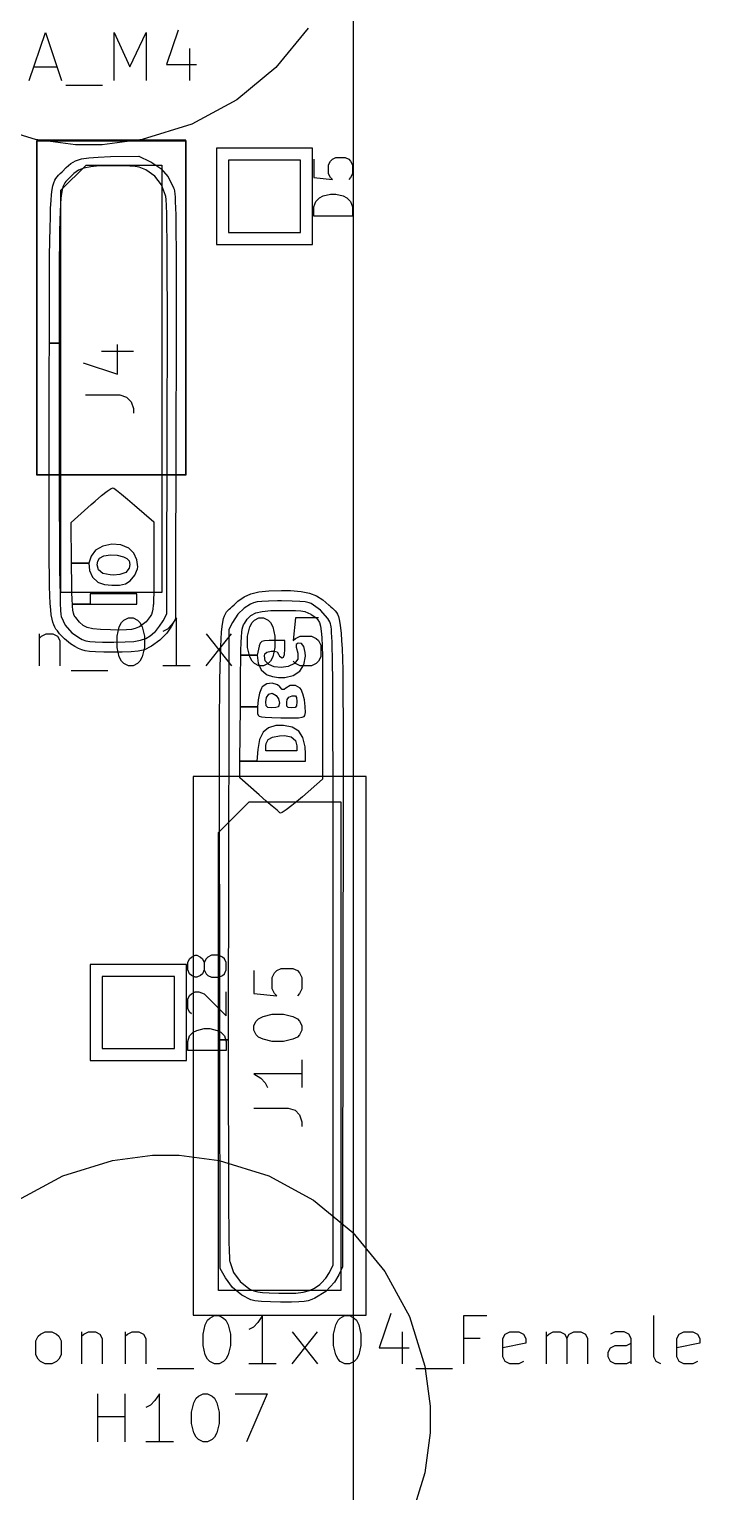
# Model space of a CAD drawing. Extents: x 0 to 141, y 0 to 216.
# Drawn here: x 127.45 to 141.4, y 162.18 to 192.58 of the extents above; entities that cross this region are included whole.
import ezdxf

# ---------------------------------------------------------------- set-up
doc = ezdxf.new("R2010")
doc.units = 0
doc.layers.get('0').update_dxf_attribs({"linetype": 'CONTINUOUS'})

msp = doc.modelspace()

# ---------------------------------------------------------------- linework, layer by layer
at = {"color": 0}
for p, q in [((134.191, 149.862), (134.192, 195.362)), ((127.451, 191.517), (127.784, 192.516)), ((127.784, 192.516), (128.118, 191.517)), ((129.213, 191.517), (129.213, 192.516)), ((129.213, 192.516), (129.545, 191.802)), ((129.545, 191.802), (129.879, 192.516)), ((129.879, 192.516), (129.879, 191.517)), ((130.546, 192.564), (130.307, 191.85)), ((133.249, 192.604), (132.577, 191.79)), ((130.784, 192.183), (130.784, 191.517)), ((127.546, 191.802), (128.022, 191.802)), ((130.307, 191.85), (130.927, 191.85)), ((132.577, 191.79), (131.764, 191.119)), ((128.213, 191.422), (128.975, 191.422)), ((131.764, 191.119), (130.828, 190.611)), ((127.579, 190.292), (126.547, 190.611)), ((130.828, 190.611), (129.796, 190.292)), ((128.41, 190.179), (127.579, 190.292)), ((127.606, 190.275), (127.606, 183.326)), ((130.706, 190.275), (127.606, 190.275)), ((127.609, 183.311), (127.609, 190.262)), ((127.609, 190.262), (130.708, 190.262)), ((128.688, 190.179), (128.41, 190.179)), ((128.965, 190.179), (128.688, 190.179)), ((129.796, 190.292), (128.965, 190.179)), ((130.706, 183.326), (130.706, 190.275)), ((130.708, 190.262), (130.708, 183.311)), ((131.344, 190.111), (131.344, 188.111)), ((133.344, 190.111), (131.344, 190.111)), ((133.344, 188.111), (133.344, 190.111)), ((128.105, 189.236), (128.63, 189.761)), ((128.22, 189.713), (128.313, 189.793)), ((128.313, 189.793), (128.414, 189.849)), ((128.414, 189.849), (128.534, 189.888)), ((128.534, 189.888), (128.687, 189.913)), ((128.63, 189.761), (130.205, 189.761)), ((128.687, 189.913), (128.885, 189.928)), ((128.907, 189.741), (128.727, 189.726)), ((128.885, 189.928), (129.141, 189.935)), ((129.143, 189.745), (128.907, 189.741)), ((129.141, 189.935), (129.727, 189.948)), ((129.183, 189.745), (129.143, 189.745)), ((129.391, 189.743), (129.183, 189.745)), ((129.542, 189.739), (129.391, 189.743)), ((129.653, 189.731), (129.542, 189.739)), ((129.727, 189.948), (129.959, 189.834)), ((129.959, 189.834), (129.978, 189.825)), ((129.978, 189.825), (130.185, 189.688)), ((130.205, 189.761), (130.205, 180.872)), ((131.594, 189.861), (131.594, 188.361)), ((133.094, 189.861), (131.594, 189.861)), ((133.094, 188.361), (133.094, 189.861)), ((133.372, 189.881), (133.372, 189.501)), ((133.677, 189.767), (133.715, 189.844)), ((133.677, 189.577), (133.677, 189.767)), ((133.715, 189.844), (133.754, 189.881)), ((133.754, 189.881), (133.829, 189.92)), ((133.829, 189.92), (134.02, 189.92)), ((134.02, 189.92), (134.095, 189.881)), ((134.095, 189.881), (134.134, 189.844)), ((134.134, 189.844), (134.173, 189.767)), ((134.173, 189.767), (134.173, 189.577)), ((127.959, 189.393), (127.98, 189.443)), ((127.98, 189.443), (128.003, 189.483)), ((128.003, 189.483), (128.031, 189.516)), ((128.031, 189.516), (128.061, 189.549)), ((128.061, 189.549), (128.095, 189.582)), ((128.095, 189.582), (128.133, 189.622)), ((128.133, 189.622), (128.22, 189.713)), ((128.238, 189.444), (128.211, 189.418)), ((128.266, 189.475), (128.238, 189.444)), ((128.28, 189.489), (128.266, 189.475)), ((128.378, 189.582), (128.28, 189.489)), ((128.476, 189.651), (128.378, 189.582)), ((128.588, 189.697), (128.476, 189.651)), ((128.727, 189.726), (128.588, 189.697)), ((129.737, 189.714), (129.653, 189.731)), ((129.808, 189.69), (129.737, 189.714)), ((129.876, 189.659), (129.808, 189.69)), ((130.062, 189.528), (129.876, 189.659)), ((130.201, 189.349), (130.062, 189.528)), ((130.185, 189.688), (130.339, 189.513)), ((130.339, 189.513), (130.453, 189.285)), ((133.372, 189.501), (133.754, 189.462)), ((133.715, 189.501), (133.677, 189.577)), ((133.754, 189.462), (133.715, 189.501)), ((134.134, 189.501), (134.095, 189.462)), ((134.173, 189.577), (134.134, 189.501)), ((127.903, 189.022), (127.914, 189.148)), ((127.914, 189.148), (127.926, 189.25)), ((127.926, 189.25), (127.941, 189.33)), ((127.941, 189.33), (127.959, 189.393)), ((128.105, 180.872), (128.105, 189.236)), ((128.12, 189.171), (128.109, 189.072)), ((128.134, 189.247), (128.12, 189.171)), ((128.149, 189.307), (128.134, 189.247)), ((128.167, 189.352), (128.149, 189.307)), ((128.188, 189.388), (128.167, 189.352)), ((128.211, 189.418), (128.188, 189.388)), ((130.286, 189.129), (130.201, 189.349)), ((130.292, 189.105), (130.286, 189.129)), ((130.453, 189.285), (130.463, 189.256)), ((130.463, 189.256), (130.47, 189.217)), ((130.47, 189.217), (130.477, 189.163)), ((130.477, 189.163), (130.482, 189.09)), ((133.562, 189.119), (133.715, 189.158)), ((133.715, 189.158), (133.829, 189.158)), ((133.829, 189.158), (133.981, 189.119)), ((127.888, 188.678), (127.894, 188.866)), ((127.894, 188.866), (127.903, 189.022)), ((128.1, 188.95), (128.091, 188.797)), ((128.109, 189.072), (128.1, 188.95)), ((130.299, 189.043), (130.292, 189.105)), ((130.304, 188.922), (130.299, 189.043)), ((130.31, 188.74), (130.304, 188.922)), ((130.482, 189.09), (130.488, 188.995)), ((130.488, 188.995), (130.492, 188.874)), ((130.492, 188.874), (130.495, 188.722)), ((133.372, 188.892), (133.411, 189.006)), ((133.372, 188.7), (133.372, 188.892)), ((133.411, 189.006), (133.487, 189.082)), ((133.487, 189.082), (133.562, 189.119)), ((133.981, 189.119), (134.058, 189.082)), ((134.058, 189.082), (134.134, 189.006)), ((134.134, 189.006), (134.173, 188.892)), ((134.173, 188.892), (134.173, 188.7)), ((127.882, 188.452), (127.888, 188.678)), ((128.086, 188.611), (128.082, 188.389)), ((128.091, 188.797), (128.086, 188.611)), ((130.314, 188.496), (130.31, 188.74)), ((130.495, 188.722), (130.497, 188.538)), ((130.497, 188.538), (130.5, 188.316)), ((134.173, 188.7), (133.372, 188.7)), ((127.878, 188.186), (127.882, 188.452)), ((128.082, 188.389), (128.078, 188.124)), ((130.317, 188.19), (130.314, 188.496)), ((130.5, 188.316), (130.502, 188.051)), ((131.594, 188.361), (133.094, 188.361)), ((127.874, 187.876), (127.878, 188.186)), ((128.078, 188.124), (128.075, 187.817)), ((130.32, 187.821), (130.317, 188.19)), ((130.502, 188.051), (130.503, 187.743)), ((131.344, 188.111), (133.344, 188.111)), ((127.872, 187.517), (127.874, 187.876)), ((128.075, 187.817), (128.074, 187.46)), ((130.321, 187.387), (130.32, 187.821)), ((130.503, 187.743), (130.504, 187.384)), ((127.87, 187.105), (127.872, 187.517)), ((128.074, 187.46), (128.072, 187.051)), ((130.322, 186.885), (130.321, 187.387)), ((130.504, 187.384), (130.504, 186.974)), ((127.87, 186.637), (127.87, 187.105)), ((128.072, 187.051), (128.072, 186.061)), ((130.322, 185.68), (130.322, 186.885)), ((130.504, 186.974), (130.503, 186.508)), ((127.868, 186.11), (127.87, 186.637)), ((130.503, 186.508), (130.503, 186.318)), ((127.868, 186.061), (127.868, 186.11)), ((130.503, 186.318), (130.503, 185.98)), ((127.867, 185.518), (127.868, 186.061)), ((127.868, 186.061), (128.072, 186.061)), ((128.072, 186.061), (127.868, 186.061)), ((128.072, 186.061), (128.072, 183.706)), ((128.951, 185.888), (129.618, 185.888)), ((129.285, 185.411), (129.285, 186.03)), ((130.503, 185.98), (130.502, 185.389)), ((127.865, 184.875), (127.867, 185.518)), ((128.571, 185.649), (129.285, 185.411)), ((130.321, 184.973), (130.322, 185.68)), ((130.502, 185.389), (130.5, 184.729)), ((127.864, 184.211), (127.865, 184.875)), ((128.618, 184.982), (129.333, 184.982)), ((129.333, 184.982), (129.475, 184.936)), ((129.475, 184.936), (129.571, 184.84)), ((130.321, 184.675), (130.321, 184.973)), ((129.571, 184.84), (129.618, 184.697)), ((129.618, 184.697), (129.618, 184.602)), ((130.312, 180.431), (130.321, 184.675)), ((130.5, 184.729), (130.491, 180.323)), ((127.863, 183.613), (127.864, 184.211)), ((128.072, 183.706), (128.074, 183.11)), ((127.861, 183.079), (127.863, 183.613)), ((127.606, 183.326), (130.706, 183.326)), ((130.708, 183.311), (127.609, 183.311)), ((127.861, 182.189), (127.861, 183.079)), ((128.074, 183.11), (128.075, 182.581)), ((129.154, 183.035), (129.194, 183.052)), ((129.194, 183.052), (129.206, 183.045)), ((129.206, 183.045), (129.267, 182.999)), ((128.735, 182.7), (128.818, 182.773)), ((128.818, 182.773), (128.955, 182.888)), ((128.955, 182.888), (129.071, 182.979)), ((129.071, 182.979), (129.154, 183.035)), ((129.267, 182.999), (129.367, 182.918)), ((129.367, 182.918), (129.494, 182.812)), ((129.494, 182.812), (129.639, 182.688)), ((128.075, 182.581), (128.078, 182.113)), ((128.32, 182.332), (128.735, 182.7)), ((129.639, 182.688), (130.043, 182.342)), ((127.863, 181.824), (127.861, 182.189)), ((128.33, 181.486), (128.32, 182.332)), ((130.043, 182.342), (130.043, 181.408)), ((128.078, 182.113), (128.079, 181.707)), ((128.982, 181.839), (128.827, 181.752)), ((129.165, 181.876), (128.982, 181.839)), ((129.354, 181.863), (129.165, 181.876)), ((129.522, 181.796), (129.354, 181.863)), ((127.864, 181.507), (127.863, 181.824)), ((128.079, 181.707), (128.082, 181.36)), ((128.734, 181.632), (128.692, 181.486)), ((128.827, 181.752), (128.734, 181.632)), ((128.86, 181.449), (128.873, 181.526)), ((128.873, 181.526), (128.909, 181.59)), ((128.909, 181.59), (129.001, 181.634)), ((129.001, 181.634), (129.136, 181.654)), ((129.136, 181.654), (129.281, 181.649)), ((129.281, 181.649), (129.407, 181.618)), ((129.407, 181.618), (129.482, 181.581)), ((129.482, 181.581), (129.53, 181.532)), ((129.53, 181.791), (129.522, 181.796)), ((129.625, 181.69), (129.53, 181.791)), ((129.53, 181.532), (129.541, 181.454)), ((129.689, 181.553), (129.625, 181.69)), ((129.707, 181.408), (129.689, 181.553)), ((127.868, 181.235), (127.864, 181.507)), ((127.872, 181.004), (127.868, 181.235)), ((128.082, 181.36), (128.086, 181.069)), ((128.33, 181.393), (128.33, 181.486)), ((128.33, 181.486), (128.692, 181.486)), ((128.692, 181.486), (128.33, 181.486)), ((128.334, 181.107), (128.33, 181.393)), ((128.692, 181.486), (128.703, 181.333)), ((128.703, 181.333), (128.764, 181.195)), ((128.891, 181.342), (128.86, 181.449)), ((128.983, 181.271), (128.891, 181.342)), ((129.133, 181.238), (128.983, 181.271)), ((129.201, 181.237), (129.133, 181.238)), ((129.336, 181.248), (129.201, 181.237)), ((129.441, 181.281), (129.336, 181.248)), ((129.461, 181.292), (129.441, 181.281)), ((129.529, 181.38), (129.461, 181.292)), ((129.541, 181.454), (129.529, 181.38)), ((129.547, 181.117), (129.644, 181.233)), ((129.644, 181.233), (129.701, 181.366)), ((129.701, 181.366), (129.707, 181.408)), ((130.043, 181.332), (130.041, 181.071)), ((130.043, 181.408), (130.043, 181.332)), ((127.879, 180.81), (127.872, 181.004)), ((128.086, 181.069), (128.09, 180.83)), ((128.338, 180.885), (128.334, 181.107)), ((128.764, 181.195), (128.873, 181.091)), ((128.873, 181.091), (128.891, 181.081)), ((128.891, 181.081), (129.015, 181.042)), ((129.015, 181.042), (129.17, 181.023)), ((129.17, 181.023), (129.326, 181.027)), ((129.326, 181.027), (129.451, 181.055)), ((129.451, 181.055), (129.547, 181.117)), ((130.041, 181.071), (130.04, 180.87)), ((127.886, 180.648), (127.879, 180.81)), ((127.897, 180.516), (127.886, 180.648)), ((128.09, 180.83), (128.095, 180.644)), ((128.095, 180.644), (128.1, 180.508)), ((130.205, 180.872), (128.105, 180.872)), ((128.342, 180.716), (128.338, 180.885)), ((128.348, 180.628), (128.342, 180.716)), ((128.349, 180.592), (128.348, 180.628)), ((128.348, 180.628), (129.684, 180.628)), ((128.717, 180.628), (128.348, 180.628)), ((129.684, 180.843), (128.717, 180.843)), ((128.717, 180.843), (128.717, 180.628)), ((129.684, 180.628), (129.684, 180.843)), ((130.032, 180.628), (130.03, 180.607)), ((130.037, 180.719), (130.032, 180.628)), ((130.04, 180.87), (130.037, 180.719)), ((131.671, 180.58), (131.709, 180.614)), ((131.709, 180.614), (131.791, 180.691)), ((131.791, 180.691), (131.918, 180.783)), ((131.918, 180.783), (132.057, 180.847)), ((132.049, 180.628), (131.922, 180.551)), ((132.115, 180.657), (132.049, 180.628)), ((132.057, 180.847), (132.223, 180.887)), ((132.191, 180.677), (132.115, 180.657)), ((132.287, 180.69), (132.191, 180.677)), ((132.223, 180.887), (132.43, 180.908)), ((132.423, 180.697), (132.287, 180.69)), ((132.61, 180.698), (132.423, 180.697)), ((132.43, 180.908), (132.694, 180.914)), ((132.694, 180.699), (132.61, 180.698)), ((132.694, 180.914), (132.882, 180.912)), ((132.915, 180.697), (132.694, 180.699)), ((132.882, 180.912), (133.103, 180.895)), ((133.076, 180.69), (132.915, 180.697)), ((133.192, 180.677), (133.076, 180.69)), ((133.103, 180.895), (133.281, 180.862)), ((133.273, 180.658), (133.192, 180.677)), ((133.313, 180.642), (133.273, 180.658)), ((133.281, 180.862), (133.426, 180.807)), ((133.506, 180.508), (133.313, 180.642)), ((133.426, 180.807), (133.555, 180.724)), ((133.555, 180.724), (133.682, 180.611)), ((127.908, 180.409), (127.897, 180.516)), ((127.923, 180.322), (127.908, 180.409)), ((127.94, 180.254), (127.923, 180.322)), ((128.1, 180.508), (128.107, 180.418)), ((128.107, 180.418), (128.113, 180.374)), ((128.113, 180.374), (128.196, 180.198)), ((128.357, 180.504), (128.349, 180.592)), ((128.37, 180.443), (128.357, 180.504)), ((128.386, 180.399), (128.37, 180.443)), ((128.407, 180.365), (128.386, 180.399)), ((128.415, 180.355), (128.407, 180.365)), ((128.492, 180.259), (128.415, 180.355)), ((129.417, 180.301), (129.514, 180.348)), ((129.514, 180.348), (129.609, 180.348)), ((129.609, 180.348), (129.704, 180.301)), ((129.964, 180.373), (129.88, 180.264)), ((129.989, 180.418), (129.964, 180.373)), ((130.007, 180.467), (129.989, 180.418)), ((130.021, 180.526), (130.007, 180.467)), ((130.03, 180.607), (130.021, 180.526)), ((130.234, 180.287), (130.312, 180.431)), ((130.491, 180.323), (130.411, 180.174)), ((130.513, 180.348), (130.418, 180.206)), ((130.513, 179.349), (130.513, 180.348)), ((131.477, 180.257), (131.492, 180.33)), ((131.492, 180.33), (131.51, 180.388)), ((131.51, 180.388), (131.531, 180.433)), ((131.531, 180.433), (131.554, 180.469)), ((131.554, 180.469), (131.579, 180.499)), ((131.579, 180.499), (131.607, 180.526)), ((131.607, 180.526), (131.638, 180.551)), ((131.638, 180.551), (131.671, 180.58)), ((131.791, 180.425), (131.679, 180.251)), ((131.922, 180.551), (131.791, 180.425)), ((131.925, 180.232), (131.983, 180.319)), ((131.983, 180.319), (132.06, 180.396)), ((132.06, 180.396), (132.161, 180.449)), ((132.132, 180.301), (132.227, 180.348)), ((132.161, 180.449), (132.293, 180.482)), ((132.227, 180.348), (132.322, 180.348)), ((132.293, 180.482), (132.474, 180.497)), ((132.322, 180.348), (132.417, 180.301)), ((132.474, 180.497), (132.712, 180.502)), ((132.712, 180.502), (132.824, 180.501)), ((132.824, 180.501), (132.986, 180.498)), ((132.989, 180.348), (132.942, 179.873)), ((132.986, 180.498), (133.102, 180.491)), ((133.466, 180.348), (132.989, 180.348)), ((133.102, 180.491), (133.183, 180.478)), ((133.183, 180.478), (133.247, 180.454)), ((133.247, 180.454), (133.307, 180.421)), ((133.307, 180.421), (133.314, 180.417)), ((133.314, 180.417), (133.369, 180.381)), ((133.369, 180.381), (133.415, 180.345)), ((133.415, 180.345), (133.453, 180.303)), ((133.659, 180.332), (133.506, 180.508)), ((133.7, 180.261), (133.659, 180.332)), ((133.682, 180.611), (133.686, 180.607)), ((133.686, 180.607), (133.722, 180.574)), ((133.722, 180.574), (133.755, 180.545)), ((133.755, 180.545), (133.785, 180.519)), ((133.785, 180.519), (133.813, 180.493)), ((133.813, 180.493), (133.838, 180.461)), ((133.838, 180.461), (133.86, 180.424)), ((133.86, 180.424), (133.879, 180.376)), ((133.879, 180.376), (133.897, 180.314)), ((133.897, 180.314), (133.912, 180.236)), ((127.656, 180.014), (127.656, 179.349)), ((127.703, 179.968), (127.799, 180.014)), ((127.799, 180.014), (127.941, 180.014)), ((127.958, 180.199), (127.94, 180.254)), ((127.941, 180.014), (128.036, 179.968)), ((127.98, 180.154), (127.958, 180.199)), ((128.005, 180.114), (127.98, 180.154)), ((128.034, 180.076), (128.005, 180.114)), ((128.064, 180.037), (128.034, 180.076)), ((128.082, 180.016), (128.064, 180.037)), ((128.18, 179.911), (128.082, 180.016)), ((128.196, 180.198), (128.337, 180.034)), ((128.337, 180.034), (128.513, 179.914)), ((128.568, 180.191), (128.492, 180.259)), ((128.656, 180.147), (128.568, 180.191)), ((128.773, 180.119), (128.656, 180.147)), ((128.932, 180.104), (128.773, 180.119)), ((129.14, 180.097), (128.932, 180.104)), ((129.336, 180.093), (129.14, 180.097)), ((129.275, 179.968), (129.322, 180.158)), ((129.322, 180.158), (129.37, 180.253)), ((129.475, 180.096), (129.336, 180.093)), ((129.37, 180.253), (129.417, 180.301)), ((129.576, 180.104), (129.475, 180.096)), ((129.653, 180.122), (129.576, 180.104)), ((129.722, 180.151), (129.653, 180.122)), ((129.704, 180.301), (129.751, 180.253)), ((129.741, 180.16), (129.722, 180.151)), ((129.88, 180.264), (129.741, 180.16)), ((129.751, 180.253), (129.799, 180.158)), ((129.799, 180.158), (129.846, 179.968)), ((129.965, 179.972), (130.055, 180.048)), ((130.055, 180.048), (130.074, 180.066)), ((130.074, 180.066), (130.16, 180.172)), ((130.16, 180.172), (130.234, 180.287)), ((130.312, 180.031), (130.163, 179.881)), ((130.322, 180.11), (130.227, 180.063)), ((130.411, 180.174), (130.312, 180.031)), ((130.418, 180.206), (130.322, 180.11)), ((131.131, 179.349), (131.656, 180.014)), ((131.131, 180.014), (131.656, 179.349)), ((131.44, 179.911), (131.451, 180.05)), ((131.451, 180.05), (131.462, 180.165)), ((131.462, 180.165), (131.477, 180.257)), ((131.601, 180.108), (131.592, 173.644)), ((131.679, 180.251), (131.601, 180.108)), ((131.863, 179.955), (131.872, 180.048)), ((131.872, 180.048), (131.881, 180.114)), ((131.881, 180.114), (131.892, 180.162)), ((131.892, 180.162), (131.907, 180.199)), ((131.907, 180.199), (131.925, 180.232)), ((131.989, 179.968), (132.037, 180.158)), ((132.037, 180.158), (132.085, 180.253)), ((132.085, 180.253), (132.132, 180.301)), ((132.417, 180.301), (132.465, 180.253)), ((132.465, 180.253), (132.514, 180.158)), ((132.514, 180.158), (132.56, 179.968)), ((133.453, 180.303), (133.484, 180.248)), ((133.484, 180.248), (133.507, 180.172)), ((133.507, 180.172), (133.524, 180.07)), ((133.524, 180.07), (133.536, 179.935)), ((133.708, 180.243), (133.7, 180.261)), ((133.717, 180.223), (133.708, 180.243)), ((133.724, 180.194), (133.717, 180.223)), ((133.729, 180.157), (133.724, 180.194)), ((133.735, 180.105), (133.729, 180.157)), ((133.74, 180.038), (133.735, 180.105)), ((133.744, 179.951), (133.74, 180.038)), ((133.912, 180.236), (133.926, 180.14)), ((133.926, 180.14), (133.938, 180.02)), ((133.938, 180.02), (133.948, 179.875)), ((127.656, 179.919), (127.703, 179.968)), ((128.036, 179.968), (128.084, 179.873)), ((128.084, 179.873), (128.084, 179.349)), ((128.309, 179.808), (128.18, 179.911)), ((128.395, 179.753), (128.309, 179.808)), ((128.473, 179.71), (128.395, 179.753)), ((128.541, 179.68), (128.473, 179.71)), ((128.513, 179.914), (128.553, 179.896)), ((128.553, 179.896), (128.625, 179.871)), ((128.625, 179.871), (128.709, 179.855)), ((128.709, 179.855), (128.82, 179.845)), ((128.82, 179.845), (128.975, 179.841)), ((128.975, 179.841), (129.206, 179.841)), ((129.206, 179.841), (129.445, 179.845)), ((129.275, 179.729), (129.275, 179.968)), ((129.322, 179.539), (129.275, 179.729)), ((129.445, 179.845), (129.626, 179.856)), ((129.626, 179.856), (129.766, 179.88)), ((129.766, 179.88), (129.874, 179.917)), ((129.846, 179.729), (129.799, 179.539)), ((129.994, 179.757), (129.83, 179.678)), ((129.846, 179.968), (129.846, 179.729)), ((129.874, 179.917), (129.965, 179.972)), ((130.163, 179.881), (129.994, 179.757)), ((131.425, 179.546), (131.432, 179.745)), ((131.432, 179.745), (131.44, 179.911)), ((131.852, 179.671), (131.858, 179.833)), ((131.858, 179.833), (131.863, 179.955)), ((131.989, 179.729), (131.989, 179.968)), ((132.037, 179.539), (131.989, 179.729)), ((132.23, 179.755), (132.193, 179.572)), ((132.231, 179.762), (132.23, 179.755)), ((132.255, 179.821), (132.231, 179.762)), ((132.286, 179.855), (132.255, 179.821)), ((132.343, 179.87), (132.286, 179.855)), ((132.443, 179.875), (132.343, 179.87)), ((132.766, 179.875), (132.443, 179.875)), ((132.56, 179.729), (132.514, 179.539)), ((132.56, 179.968), (132.56, 179.729)), ((132.766, 179.696), (132.766, 179.875)), ((132.942, 179.873), (132.989, 179.919)), ((132.989, 179.919), (133.084, 179.968)), ((133.004, 179.795), (133, 179.736)), ((133, 179.736), (133.038, 179.615)), ((133.04, 179.819), (133.004, 179.795)), ((133.112, 179.815), (133.04, 179.819)), ((133.084, 179.968), (133.322, 179.968)), ((133.164, 179.75), (133.112, 179.815)), ((133.192, 179.629), (133.164, 179.75)), ((133.322, 179.968), (133.417, 179.919)), ((133.417, 179.919), (133.466, 179.873)), ((133.466, 179.873), (133.513, 179.777)), ((133.513, 179.777), (133.513, 179.539)), ((133.536, 179.935), (133.544, 179.761)), ((133.544, 179.761), (133.549, 179.549)), ((133.748, 179.842), (133.744, 179.951)), ((133.753, 179.709), (133.748, 179.842)), ((133.755, 179.546), (133.753, 179.709)), ((133.948, 179.875), (133.956, 179.702)), ((133.956, 179.702), (133.963, 179.497)), ((128.614, 179.66), (128.541, 179.68)), ((128.705, 179.648), (128.614, 179.66)), ((128.83, 179.64), (128.705, 179.648)), ((129.004, 179.636), (128.83, 179.64)), ((129.129, 179.634), (129.004, 179.636)), ((129.38, 179.633), (129.129, 179.634)), ((129.37, 179.444), (129.322, 179.539)), ((129.417, 179.396), (129.37, 179.444)), ((129.57, 179.638), (129.38, 179.633)), ((129.514, 179.349), (129.417, 179.396)), ((129.712, 179.652), (129.57, 179.638)), ((129.704, 179.396), (129.609, 179.349)), ((129.751, 179.444), (129.704, 179.396)), ((129.817, 179.674), (129.712, 179.652)), ((129.799, 179.539), (129.751, 179.444)), ((129.83, 179.678), (129.817, 179.674)), ((131.419, 179.314), (131.425, 179.546)), ((131.846, 179.205), (131.849, 179.465)), ((131.849, 179.465), (131.851, 179.572)), ((131.851, 179.572), (131.852, 179.671)), ((131.851, 179.572), (132.193, 179.572)), ((132.193, 179.572), (131.851, 179.572)), ((132.085, 179.444), (132.037, 179.539)), ((132.132, 179.396), (132.085, 179.444)), ((132.227, 179.349), (132.132, 179.396)), ((132.193, 179.572), (132.208, 179.404)), ((132.208, 179.404), (132.271, 179.266)), ((132.417, 179.396), (132.322, 179.349)), ((132.341, 179.558), (132.351, 179.596)), ((132.358, 179.456), (132.341, 179.558)), ((132.351, 179.596), (132.392, 179.636)), ((132.431, 179.378), (132.358, 179.456)), ((132.392, 179.636), (132.483, 179.653)), ((132.465, 179.444), (132.417, 179.396)), ((132.514, 179.539), (132.465, 179.444)), ((132.483, 179.653), (132.544, 179.655)), ((132.544, 179.655), (132.605, 179.64)), ((132.605, 179.64), (132.632, 179.59)), ((132.632, 179.59), (132.654, 179.547)), ((132.654, 179.547), (132.708, 179.517)), ((132.708, 179.517), (132.741, 179.531)), ((132.741, 179.531), (132.76, 179.585)), ((132.76, 179.585), (132.766, 179.696)), ((132.965, 179.397), (132.836, 179.336)), ((132.989, 179.396), (132.942, 179.444)), ((133.033, 179.488), (132.965, 179.397)), ((133.084, 179.349), (132.989, 179.396)), ((133.038, 179.615), (133.033, 179.488)), ((133.164, 179.372), (133.196, 179.549)), ((133.196, 179.549), (133.192, 179.629)), ((133.417, 179.396), (133.322, 179.349)), ((133.466, 179.444), (133.417, 179.396)), ((133.513, 179.539), (133.466, 179.444)), ((133.549, 179.549), (133.55, 179.542)), ((133.55, 179.542), (133.551, 179.27)), ((133.758, 179.352), (133.755, 179.546)), ((133.963, 179.497), (133.969, 179.257)), ((128.323, 179.252), (129.085, 179.252)), ((129.609, 179.349), (129.514, 179.349)), ((130.799, 179.349), (130.227, 179.349)), ((131.414, 179.044), (131.419, 179.314)), ((131.844, 178.887), (131.846, 179.205)), ((132.322, 179.349), (132.227, 179.349)), ((132.271, 179.266), (132.377, 179.173)), ((132.377, 179.173), (132.395, 179.164)), ((132.395, 179.164), (132.507, 179.129)), ((132.547, 179.328), (132.431, 179.378)), ((132.507, 179.129), (132.631, 179.105)), ((132.693, 179.314), (132.547, 179.328)), ((132.631, 179.105), (132.764, 179.104)), ((132.836, 179.336), (132.693, 179.314)), ((132.764, 179.104), (132.942, 179.145)), ((132.942, 179.145), (133.078, 179.236)), ((133.078, 179.236), (133.164, 179.372)), ((133.322, 179.349), (133.084, 179.349)), ((133.551, 179.27), (133.552, 178.939)), ((133.761, 179.123), (133.758, 179.352)), ((133.762, 178.856), (133.761, 179.123)), ((133.969, 179.257), (133.973, 178.978)), ((131.411, 178.736), (131.414, 179.044)), ((131.841, 178.565), (131.844, 178.887)), ((132.281, 178.887), (132.241, 178.781)), ((132.296, 178.912), (132.281, 178.887)), ((132.389, 178.978), (132.296, 178.912)), ((132.505, 178.991), (132.389, 178.978)), ((132.616, 178.954), (132.505, 178.991)), ((132.662, 178.911), (132.616, 178.954)), ((132.713, 178.857), (132.662, 178.911)), ((132.752, 178.857), (132.713, 178.857)), ((132.785, 178.886), (132.752, 178.857)), ((132.88, 178.938), (132.785, 178.886)), ((132.99, 178.937), (132.88, 178.938)), ((133.084, 178.884), (132.99, 178.937)), ((133.108, 178.857), (133.084, 178.884)), ((133.143, 178.769), (133.108, 178.857)), ((133.552, 178.939), (133.551, 178.544)), ((133.763, 178.548), (133.762, 178.856)), ((133.973, 178.978), (133.975, 178.66)), ((131.408, 178.381), (131.411, 178.736)), ((131.833, 177.367), (131.841, 178.495)), ((131.841, 178.495), (131.841, 178.565)), ((131.841, 178.495), (132.194, 178.495)), ((132.194, 178.495), (131.841, 178.495)), ((132.211, 178.642), (132.194, 178.495)), ((132.194, 178.495), (132.198, 178.368)), ((132.241, 178.781), (132.211, 178.642)), ((132.372, 178.602), (132.384, 178.691)), ((132.377, 178.518), (132.372, 178.602)), ((132.409, 178.485), (132.377, 178.518)), ((132.384, 178.691), (132.432, 178.763)), ((132.487, 178.478), (132.409, 178.485)), ((132.432, 178.763), (132.503, 178.778)), ((132.58, 178.485), (132.49, 178.478)), ((132.503, 178.778), (132.585, 178.729)), ((132.632, 178.5), (132.58, 178.485)), ((132.585, 178.729), (132.635, 178.66)), ((132.634, 178.501), (132.632, 178.5)), ((132.658, 178.57), (132.634, 178.501)), ((132.635, 178.66), (132.658, 178.57)), ((132.806, 178.514), (132.807, 178.594)), ((132.836, 178.484), (132.806, 178.514)), ((132.807, 178.594), (132.815, 178.646)), ((132.815, 178.646), (132.847, 178.701)), ((132.906, 178.478), (132.836, 178.484)), ((132.847, 178.701), (132.917, 178.722)), ((132.979, 178.485), (132.906, 178.478)), ((132.917, 178.722), (132.985, 178.722)), ((133.01, 178.518), (132.979, 178.485)), ((132.985, 178.722), (133.011, 178.69)), ((133.017, 178.602), (133.01, 178.518)), ((133.011, 178.69), (133.017, 178.606)), ((133.017, 178.606), (133.017, 178.602)), ((133.172, 178.641), (133.143, 178.769)), ((133.19, 178.503), (133.172, 178.641)), ((133.194, 178.381), (133.19, 178.503)), ((133.551, 178.544), (133.551, 177.367)), ((133.765, 178.197), (133.763, 178.548)), ((133.975, 178.66), (133.978, 178.296)), ((131.407, 177.983), (131.408, 178.381)), ((132.198, 178.368), (132.199, 178.357)), ((132.199, 178.357), (132.208, 178.325)), ((132.208, 178.325), (132.23, 178.303)), ((132.23, 178.303), (132.278, 178.289)), ((132.278, 178.289), (132.36, 178.281)), ((132.36, 178.281), (132.493, 178.276)), ((132.49, 178.478), (132.487, 178.478)), ((132.493, 178.276), (132.686, 178.271)), ((132.686, 178.271), (132.756, 178.27)), ((132.756, 178.27), (132.931, 178.267)), ((132.931, 178.267), (133.051, 178.27)), ((133.051, 178.27), (133.124, 178.279)), ((133.124, 178.279), (133.165, 178.295)), ((133.165, 178.295), (133.183, 178.318)), ((133.183, 178.318), (133.194, 178.381)), ((133.766, 177.797), (133.765, 178.197)), ((133.978, 178.296), (133.98, 177.887)), ((131.407, 176.476), (131.407, 177.983)), ((132.314, 177.969), (132.242, 177.819)), ((132.425, 178.063), (132.314, 177.969)), ((132.581, 178.107), (132.425, 178.063)), ((132.507, 177.869), (132.658, 177.896)), ((132.738, 178.11), (132.581, 178.107)), ((132.658, 177.896), (132.759, 177.899)), ((132.92, 178.074), (132.738, 178.11)), ((132.759, 177.899), (132.9, 177.87)), ((133.054, 177.99), (132.92, 178.074)), ((133.142, 177.856), (133.054, 177.99)), ((133.98, 177.887), (133.98, 176.345)), ((132.205, 177.608), (132.182, 177.367)), ((132.242, 177.819), (132.205, 177.608)), ((132.372, 177.686), (132.376, 177.737)), ((132.372, 177.582), (132.372, 177.686)), ((133.017, 177.582), (132.372, 177.582)), ((132.376, 177.737), (132.416, 177.818)), ((132.416, 177.818), (132.507, 177.869)), ((132.9, 177.87), (132.986, 177.8)), ((132.986, 177.8), (133.017, 177.689)), ((133.017, 177.689), (133.017, 177.582)), ((133.187, 177.666), (133.142, 177.856)), ((133.194, 177.519), (133.187, 177.666)), ((133.768, 177.348), (133.766, 177.797)), ((131.831, 177.023), (131.833, 177.367)), ((131.833, 177.367), (133.196, 177.367)), ((132.182, 177.367), (131.833, 177.367)), ((133.196, 177.367), (133.194, 177.519)), ((133.551, 177.367), (133.55, 176.991)), ((133.768, 175.67), (133.768, 177.348)), ((130.859, 177.05), (130.859, 165.851)), ((134.459, 177.05), (130.859, 177.05)), ((132.235, 176.664), (131.831, 177.023)), ((133.55, 176.991), (133.131, 176.629)), ((134.459, 165.851), (134.459, 177.05)), ((132.38, 176.538), (132.235, 176.664)), ((131.389, 175.886), (132.024, 176.521)), ((131.408, 175.86), (131.407, 176.476)), ((132.024, 176.521), (133.929, 176.521)), ((132.505, 176.429), (132.38, 176.538)), ((132.603, 176.345), (132.505, 176.429)), ((132.795, 176.357), (132.713, 176.302)), ((132.909, 176.444), (132.795, 176.357)), ((133.047, 176.557), (132.909, 176.444)), ((133.131, 176.629), (133.047, 176.557)), ((133.929, 176.521), (133.929, 166.361)), ((132.664, 176.295), (132.603, 176.345)), ((132.676, 176.287), (132.664, 176.295)), ((132.713, 176.302), (132.676, 176.287)), ((133.98, 176.345), (133.978, 175.716)), ((131.389, 166.361), (131.389, 175.886)), ((131.41, 175.183), (131.408, 175.86)), ((133.769, 174.987), (133.768, 175.67)), ((133.978, 175.716), (133.977, 175.025)), ((131.411, 174.44), (131.41, 175.183)), ((133.769, 166.893), (133.769, 174.987)), ((133.977, 175.025), (133.975, 174.268)), ((131.413, 173.63), (131.411, 174.44)), ((133.975, 174.268), (133.974, 173.442)), ((131.413, 173.442), (131.413, 173.63)), ((131.592, 173.644), (131.59, 173.309)), ((130.823, 173.293), (130.9, 173.331)), ((130.9, 173.331), (130.937, 173.331)), ((130.937, 173.331), (131.013, 173.293)), ((131.241, 173.331), (131.166, 173.293)), ((131.395, 173.331), (131.241, 173.331)), ((131.47, 173.293), (131.395, 173.331)), ((131.415, 171.574), (131.413, 173.442)), ((133.974, 173.442), (133.966, 166.893)), ((128.718, 173.141), (128.718, 171.141)), ((130.719, 173.141), (128.718, 173.141)), ((130.719, 171.141), (130.719, 173.141)), ((130.747, 173.178), (130.785, 173.255)), ((130.747, 173.027), (130.747, 173.178)), ((130.785, 172.949), (130.747, 173.027)), ((130.785, 173.255), (130.823, 173.293)), ((131.013, 173.293), (131.051, 173.255)), ((131.051, 173.255), (131.09, 173.178)), ((131.09, 173.027), (131.051, 172.949)), ((131.127, 173.255), (131.09, 173.178)), ((131.09, 173.178), (131.09, 173.027)), ((131.09, 173.027), (131.127, 172.949)), ((131.166, 173.293), (131.127, 173.255)), ((131.509, 173.255), (131.47, 173.293)), ((131.546, 173.178), (131.509, 173.255)), ((131.509, 172.949), (131.546, 173.027)), ((131.546, 173.027), (131.546, 173.178)), ((131.59, 173.309), (131.59, 172.408)), ((132.121, 173.013), (132.121, 172.536)), ((132.549, 172.964), (132.598, 173.013)), ((132.598, 173.013), (132.693, 173.06)), ((132.693, 173.06), (132.931, 173.06)), ((132.931, 173.06), (133.026, 173.013)), ((133.026, 173.013), (133.074, 172.964)), ((128.969, 172.891), (128.969, 171.391)), ((130.469, 172.891), (128.969, 172.891)), ((130.469, 171.391), (130.469, 172.891)), ((130.823, 172.912), (130.785, 172.949)), ((130.9, 172.873), (130.823, 172.912)), ((130.937, 172.873), (130.9, 172.873)), ((131.013, 172.912), (130.937, 172.873)), ((131.051, 172.949), (131.013, 172.912)), ((131.127, 172.949), (131.166, 172.912)), ((131.166, 172.912), (131.241, 172.873)), ((131.241, 172.873), (131.395, 172.873)), ((131.395, 172.873), (131.47, 172.912)), ((131.47, 172.912), (131.509, 172.949)), ((132.503, 172.869), (132.549, 172.964)), ((132.503, 172.631), (132.503, 172.869)), ((133.074, 172.964), (133.121, 172.869)), ((133.121, 172.869), (133.121, 172.631)), ((130.747, 172.416), (130.785, 172.493)), ((130.747, 172.226), (130.747, 172.416)), ((130.785, 172.493), (130.823, 172.531)), ((130.823, 172.531), (130.9, 172.569)), ((130.9, 172.569), (130.976, 172.569)), ((130.976, 172.569), (131.09, 172.531)), ((131.09, 172.531), (131.546, 172.074)), ((131.546, 172.074), (131.546, 172.569)), ((131.59, 172.408), (131.589, 171.574)), ((132.121, 172.536), (132.598, 172.489)), ((132.549, 172.536), (132.503, 172.631)), ((132.598, 172.489), (132.549, 172.536)), ((133.074, 172.536), (133.026, 172.489)), ((133.121, 172.631), (133.074, 172.536)), ((130.785, 172.15), (130.747, 172.226)), ((130.823, 172.111), (130.785, 172.15)), ((132.312, 172.06), (132.503, 172.107)), ((132.503, 172.107), (132.741, 172.107)), ((132.741, 172.107), (132.931, 172.06)), ((130.937, 171.768), (131.09, 171.807)), ((131.09, 171.807), (131.204, 171.807)), ((131.204, 171.807), (131.356, 171.768)), ((132.121, 171.869), (132.169, 171.965)), ((132.121, 171.774), (132.121, 171.869)), ((132.169, 171.965), (132.217, 172.012)), ((132.217, 172.012), (132.312, 172.06)), ((132.931, 172.06), (133.026, 172.012)), ((133.026, 172.012), (133.074, 171.965)), ((133.074, 171.965), (133.121, 171.869)), ((133.121, 171.869), (133.121, 171.774)), ((130.747, 171.541), (130.785, 171.655)), ((130.747, 171.349), (130.747, 171.541)), ((130.785, 171.655), (130.861, 171.731)), ((130.861, 171.731), (130.937, 171.768)), ((131.356, 171.768), (131.433, 171.731)), ((131.422, 166.817), (131.415, 171.574)), ((131.415, 171.574), (131.589, 171.574)), ((131.589, 171.574), (131.415, 171.574)), ((131.433, 171.731), (131.509, 171.655)), ((131.509, 171.655), (131.546, 171.541)), ((131.546, 171.541), (131.546, 171.349)), ((131.589, 171.574), (131.589, 170.808)), ((132.169, 171.679), (132.121, 171.774)), ((132.217, 171.632), (132.169, 171.679)), ((132.312, 171.584), (132.217, 171.632)), ((132.503, 171.537), (132.312, 171.584)), ((132.741, 171.537), (132.503, 171.537)), ((132.931, 171.584), (132.741, 171.537)), ((133.026, 171.632), (132.931, 171.584)), ((133.074, 171.679), (133.026, 171.632)), ((133.121, 171.774), (133.074, 171.679)), ((128.969, 171.391), (130.469, 171.391)), ((131.546, 171.349), (130.747, 171.349)), ((128.718, 171.141), (130.719, 171.141)), ((133.121, 171.155), (133.121, 170.583)), ((131.589, 170.808), (131.59, 170.112)), ((133.121, 170.87), (132.121, 170.87)), ((132.121, 170.87), (132.264, 170.775)), ((132.264, 170.775), (132.359, 170.68)), ((132.359, 170.68), (132.407, 170.583)), ((131.59, 170.112), (131.592, 169.484)), ((132.121, 170.155), (132.836, 170.155)), ((132.836, 170.155), (132.978, 170.108)), ((132.978, 170.108), (133.074, 170.013)), ((133.074, 170.013), (133.121, 169.87)), ((133.121, 169.87), (133.121, 169.774)), ((131.592, 169.484), (131.593, 168.926)), ((128.148, 168.748), (129.18, 169.067)), ((129.18, 169.067), (130.011, 169.179)), ((130.011, 169.179), (130.289, 169.179)), ((130.289, 169.179), (130.566, 169.179)), ((130.566, 169.179), (131.397, 169.067)), ((131.397, 169.067), (132.43, 168.748)), ((131.593, 168.926), (131.594, 168.436)), ((127.212, 168.24), (128.148, 168.748)), ((132.43, 168.748), (133.364, 168.24)), ((131.594, 168.436), (131.597, 168.017)), ((133.364, 168.24), (134.178, 167.568)), ((131.597, 168.017), (131.601, 167.669)), ((131.601, 167.669), (131.604, 167.39)), ((134.178, 167.568), (134.849, 166.755)), ((131.604, 167.39), (131.608, 167.182)), ((131.608, 167.182), (131.614, 167.046)), ((131.614, 167.046), (131.618, 166.98)), ((131.618, 166.98), (131.622, 166.964)), ((131.622, 166.964), (131.7, 166.736)), ((131.53, 166.622), (131.422, 166.817)), ((131.7, 166.736), (131.834, 166.546)), ((133.619, 166.619), (133.693, 166.737)), ((133.693, 166.737), (133.769, 166.893)), ((133.89, 166.69), (133.798, 166.533)), ((133.966, 166.853), (133.89, 166.69)), ((133.966, 166.893), (133.966, 166.853)), ((134.849, 166.755), (135.357, 165.821)), ((133.929, 166.361), (131.389, 166.361)), ((131.674, 166.426), (131.53, 166.622)), ((131.869, 166.265), (131.674, 166.426)), ((131.834, 166.546), (132.015, 166.405)), ((132.015, 166.405), (132.052, 166.384)), ((132.052, 166.384), (132.122, 166.353)), ((132.122, 166.353), (132.201, 166.332)), ((132.201, 166.332), (132.303, 166.318)), ((132.992, 166.309), (133.149, 166.327)), ((133.149, 166.327), (133.276, 166.361)), ((133.276, 166.361), (133.386, 166.413)), ((133.386, 166.413), (133.496, 166.489)), ((133.62, 166.344), (133.393, 166.202)), ((133.496, 166.489), (133.525, 166.514)), ((133.525, 166.514), (133.619, 166.619)), ((133.798, 166.533), (133.62, 166.344)), ((132.06, 166.165), (131.869, 166.265)), ((132.143, 166.149), (132.06, 166.165)), ((132.282, 166.135), (132.143, 166.149)), ((132.465, 166.125), (132.282, 166.135)), ((132.303, 166.318), (132.443, 166.311)), ((132.443, 166.311), (132.64, 166.306)), ((132.678, 166.121), (132.465, 166.125)), ((132.64, 166.306), (132.788, 166.304)), ((132.902, 166.121), (132.678, 166.121)), ((132.788, 166.304), (132.992, 166.309)), ((133.055, 166.125), (132.902, 166.121)), ((133.167, 166.134), (133.055, 166.125)), ((133.252, 166.149), (133.167, 166.134)), ((133.327, 166.174), (133.252, 166.149)), ((133.393, 166.202), (133.327, 166.174)), ((130.859, 165.851), (134.459, 165.851)), ((131.111, 165.649), (131.159, 165.743)), ((131.159, 165.743), (131.206, 165.79)), ((131.206, 165.79), (131.302, 165.839)), ((131.302, 165.839), (131.397, 165.839)), ((131.397, 165.839), (131.492, 165.79)), ((131.492, 165.79), (131.539, 165.743)), ((131.539, 165.743), (131.588, 165.649)), ((132.301, 165.839), (132.206, 165.695)), ((132.301, 164.838), (132.301, 165.839)), ((133.826, 165.649), (133.874, 165.743)), ((133.874, 165.743), (133.92, 165.79)), ((133.92, 165.79), (134.016, 165.839)), ((134.016, 165.839), (134.111, 165.839)), ((134.111, 165.839), (134.206, 165.79)), ((134.206, 165.79), (134.254, 165.743)), ((134.254, 165.743), (134.302, 165.649)), ((134.968, 165.886), (134.731, 165.172)), ((135.357, 165.821), (135.676, 164.788)), ((136.492, 164.838), (136.492, 165.839)), ((136.492, 165.839), (136.969, 165.839)), ((140.444, 164.981), (140.444, 165.839)), ((127.587, 165.315), (127.635, 165.41)), ((127.635, 165.41), (127.682, 165.457)), ((127.682, 165.457), (127.777, 165.505)), ((127.777, 165.505), (127.92, 165.505)), ((127.92, 165.505), (128.016, 165.457)), ((128.016, 165.457), (128.064, 165.41)), ((128.064, 165.41), (128.111, 165.315)), ((128.539, 165.505), (128.539, 164.838)), ((128.539, 165.41), (128.588, 165.457)), ((128.588, 165.457), (128.683, 165.505)), ((128.683, 165.505), (128.826, 165.505)), ((128.826, 165.505), (128.921, 165.457)), ((128.921, 165.457), (128.968, 165.362)), ((129.445, 165.505), (129.445, 164.838)), ((129.445, 165.41), (129.492, 165.457)), ((129.492, 165.457), (129.588, 165.505)), ((129.588, 165.505), (129.73, 165.505)), ((129.73, 165.505), (129.825, 165.457)), ((129.825, 165.457), (129.873, 165.362)), ((131.064, 165.457), (131.111, 165.649)), ((131.064, 165.22), (131.064, 165.457)), ((131.588, 165.649), (131.634, 165.457)), ((131.634, 165.457), (131.634, 165.22)), ((132.111, 165.6), (132.016, 165.552)), ((132.206, 165.695), (132.111, 165.6)), ((132.92, 164.838), (133.445, 165.505)), ((132.92, 165.505), (133.445, 164.838)), ((133.777, 165.457), (133.826, 165.649)), ((133.777, 165.22), (133.777, 165.457)), ((134.302, 165.649), (134.349, 165.457)), ((134.349, 165.457), (134.349, 165.22)), ((135.206, 165.505), (135.206, 164.838)), ((137.302, 165.362), (137.349, 165.457)), ((137.349, 165.457), (137.444, 165.505)), ((137.444, 165.505), (137.634, 165.505)), ((137.634, 165.505), (137.731, 165.457)), ((137.731, 165.457), (137.778, 165.362)), ((138.206, 164.838), (138.206, 165.505)), ((138.206, 165.41), (138.254, 165.457)), ((138.254, 165.457), (138.35, 165.505)), ((138.35, 165.505), (138.491, 165.505)), ((138.491, 165.505), (138.588, 165.457)), ((138.588, 165.457), (138.635, 165.362)), ((138.635, 165.362), (138.683, 165.457)), ((138.683, 165.457), (138.778, 165.505)), ((138.778, 165.505), (138.92, 165.505)), ((138.92, 165.505), (139.017, 165.457)), ((139.017, 165.457), (139.063, 165.362)), ((139.635, 165.505), (139.54, 165.457)), ((139.825, 165.505), (139.635, 165.505)), ((139.92, 165.457), (139.825, 165.505)), ((139.969, 165.362), (139.92, 165.457)), ((140.921, 165.362), (140.968, 165.457)), ((140.968, 165.457), (141.063, 165.505)), ((141.063, 165.505), (141.254, 165.505)), ((141.254, 165.505), (141.35, 165.457)), ((141.35, 165.457), (141.397, 165.362)), ((127.587, 165.028), (127.587, 165.315)), ((128.111, 165.315), (128.111, 165.028)), ((128.968, 165.362), (128.968, 164.838)), ((129.873, 165.362), (129.873, 164.838)), ((131.111, 165.028), (131.064, 165.22)), ((131.634, 165.22), (131.588, 165.028)), ((133.826, 165.028), (133.777, 165.22)), ((134.349, 165.22), (134.302, 165.028)), ((134.731, 165.172), (135.35, 165.172)), ((136.826, 165.362), (136.492, 165.362)), ((137.302, 164.981), (137.302, 165.362)), ((137.778, 165.267), (137.302, 165.172)), ((137.778, 165.362), (137.778, 165.267)), ((138.635, 165.362), (138.635, 164.838)), ((139.063, 165.362), (139.063, 164.838)), ((139.492, 165.077), (139.54, 165.172)), ((139.54, 165.172), (139.635, 165.22)), ((139.635, 165.22), (139.874, 165.22)), ((139.874, 165.22), (139.969, 165.267)), ((139.969, 164.838), (139.969, 165.362)), ((140.921, 164.981), (140.921, 165.362)), ((141.397, 165.267), (140.921, 165.172)), ((141.397, 165.362), (141.397, 165.267)), ((127.635, 164.933), (127.587, 165.028)), ((127.682, 164.887), (127.635, 164.933)), ((127.777, 164.838), (127.682, 164.887)), ((127.92, 164.838), (127.777, 164.838)), ((128.016, 164.887), (127.92, 164.838)), ((128.064, 164.933), (128.016, 164.887)), ((128.111, 165.028), (128.064, 164.933)), ((131.159, 164.933), (131.111, 165.028)), ((131.206, 164.887), (131.159, 164.933)), ((131.302, 164.838), (131.206, 164.887)), ((131.397, 164.838), (131.302, 164.838)), ((131.492, 164.887), (131.397, 164.838)), ((131.539, 164.933), (131.492, 164.887)), ((131.588, 165.028), (131.539, 164.933)), ((132.588, 164.838), (132.016, 164.838)), ((133.874, 164.933), (133.826, 165.028)), ((133.92, 164.887), (133.874, 164.933)), ((134.016, 164.838), (133.92, 164.887)), ((134.111, 164.838), (134.016, 164.838)), ((134.206, 164.887), (134.111, 164.838)), ((134.254, 164.933), (134.206, 164.887)), ((134.302, 165.028), (134.254, 164.933)), ((137.349, 164.887), (137.302, 164.981)), ((137.444, 164.838), (137.349, 164.887)), ((137.634, 164.838), (137.444, 164.838)), ((137.731, 164.887), (137.634, 164.838)), ((139.492, 164.981), (139.492, 165.077)), ((139.54, 164.887), (139.492, 164.981)), ((139.635, 164.838), (139.54, 164.887)), ((139.874, 164.838), (139.635, 164.838)), ((139.969, 164.887), (139.874, 164.838)), ((140.492, 164.887), (140.444, 164.981)), ((140.588, 164.838), (140.492, 164.887)), ((140.968, 164.887), (140.921, 164.981)), ((141.063, 164.838), (140.968, 164.887)), ((141.254, 164.838), (141.063, 164.838)), ((141.35, 164.887), (141.254, 164.838)), ((130.112, 164.743), (130.874, 164.743)), ((135.491, 164.743), (136.253, 164.743)), ((135.676, 164.788), (135.789, 163.958)), ((128.874, 163.216), (128.874, 164.217)), ((129.446, 163.216), (129.446, 164.217)), ((130.16, 164.217), (130.065, 164.073)), ((130.16, 163.216), (130.16, 164.217)), ((130.97, 164.168), (131.065, 164.217)), ((131.065, 164.217), (131.16, 164.217)), ((131.16, 164.217), (131.256, 164.168)), ((131.732, 164.217), (132.398, 164.217)), ((132.398, 164.217), (131.969, 163.216)), ((129.97, 163.978), (129.874, 163.932)), ((130.065, 164.073), (129.97, 163.978)), ((130.827, 163.835), (130.875, 164.026)), ((130.875, 164.026), (130.922, 164.122)), ((130.922, 164.122), (130.97, 164.168)), ((131.256, 164.168), (131.304, 164.122)), ((131.304, 164.122), (131.35, 164.026)), ((131.35, 164.026), (131.399, 163.835)), ((135.789, 163.958), (135.789, 163.679)), ((128.874, 163.74), (129.446, 163.74)), ((130.827, 163.598), (130.827, 163.835)), ((130.875, 163.406), (130.827, 163.598)), ((131.399, 163.598), (131.35, 163.406)), ((131.399, 163.835), (131.399, 163.598)), ((135.789, 163.679), (135.789, 163.402)), ((130.922, 163.311), (130.875, 163.406)), ((130.97, 163.264), (130.922, 163.311)), ((131.304, 163.311), (131.256, 163.264)), ((131.35, 163.406), (131.304, 163.311)), ((135.789, 163.402), (135.676, 162.571)), ((130.447, 163.216), (129.874, 163.216)), ((131.065, 163.216), (130.97, 163.264)), ((131.16, 163.216), (131.065, 163.216)), ((131.256, 163.264), (131.16, 163.216)), ((135.676, 162.571), (135.357, 161.539))]:
    msp.add_line(p, q, dxfattribs=at)

doc.saveas('drawing.dxf')
